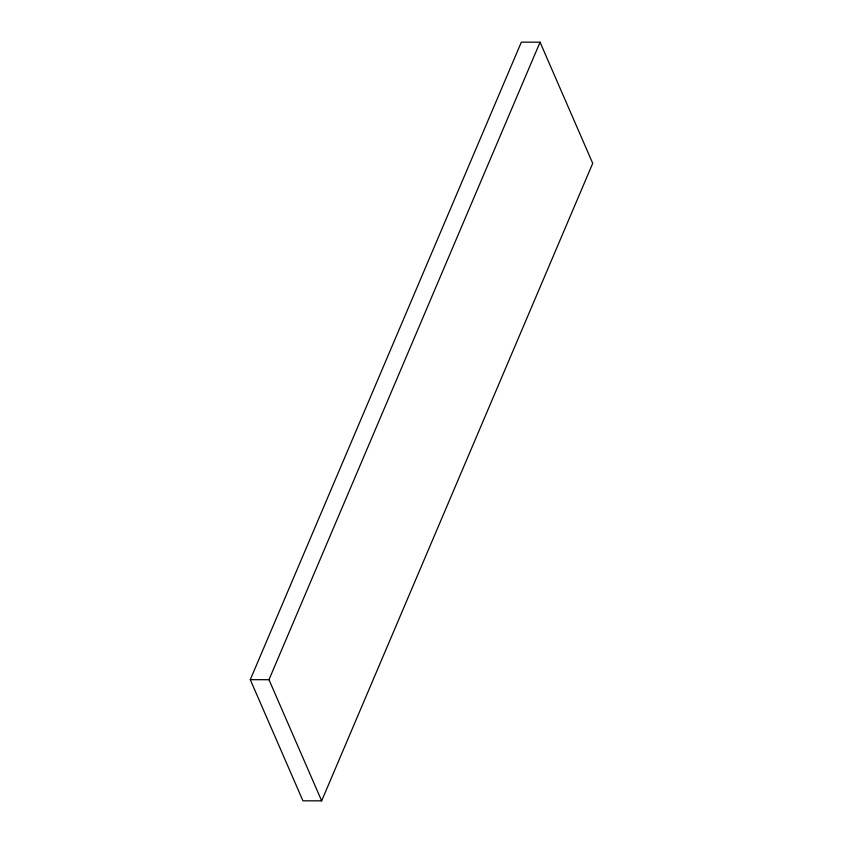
<?xml version="1.0" encoding="UTF-8"?>
<svg xmlns="http://www.w3.org/2000/svg" width="843" height="843" viewBox="0 0 843 843"><rect width="100%" height="100%" fill="white"/><g stroke="black" fill="none" stroke-linecap="round" stroke-linejoin="round"><path stroke-width="1.26" d="M250.276 679.669L521.343 42.15L540.057 42.192L592.724 163.331L321.657 800.85L302.943 800.808L250.276 679.669L268.98 679.711L321.657 800.85M268.98 679.711L540.057 42.192"/></g></svg>
